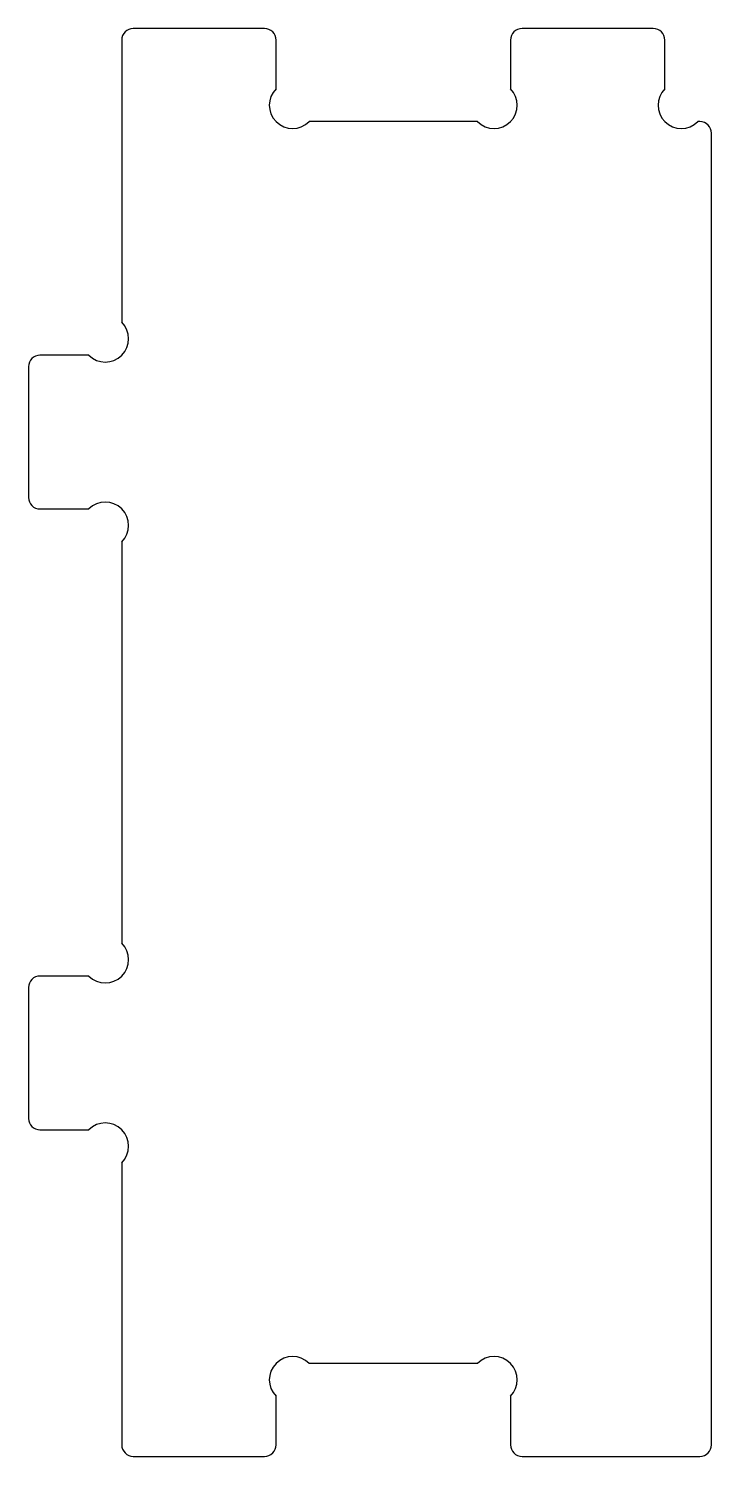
# Model space of a CAD drawing. Header units: millimetres. Extents: x -19 to 69, y -205 to -21.
import ezdxf

# ---------------------------------------------------------------- set-up
doc = ezdxf.new("R2010")
doc.units = ezdxf.units.MM

msp = doc.modelspace()

# ---------------------------------------------------------------- linework, layer by layer
at = {"color": 7, "linetype": 'Continuous', "lineweight": 25}
for p, q in [((11.7, -21.2), (-5.2, -21.2)), ((61.8, -21.2), (44.9, -21.2)), ((-6.7, -22.7), (-6.7, -59.06)), ((13.2, -28.96), (13.2, -22.7)), ((43.4, -22.7), (43.4, -28.96)), ((63.3, -28.96), (63.3, -22.7)), ((39.16, -33.2), (17.44, -33.2)), ((67.8, -33.2), (67.54, -33.2)), ((69.3, -203.7), (69.3, -34.7)), ((-10.94, -63.3), (-17.23, -63.3)), ((-18.7, -64.77), (-18.7, -81.64)), ((-17.23, -83.1), (-10.94, -83.1)), ((-6.7, -87.35), (-6.7, -139.06)), ((-10.94, -143.3), (-17.23, -143.3)), ((-18.7, -144.77), (-18.7, -161.64)), ((-17.23, -163.1), (-10.94, -163.1)), ((-6.7, -167.35), (-6.7, -203.7)), ((17.44, -193.2), (39.16, -193.2)), ((13.2, -203.7), (13.2, -197.45)), ((43.4, -197.45), (43.4, -203.7)), ((-5.2, -205.2), (11.7, -205.2)), ((44.9, -205.2), (67.8, -205.2))]:
    msp.add_line(p, q, dxfattribs=at)
for centre, radius, start, end in [((-5.2, -22.7), 1.5, 90, 180), ((11.7, -22.7), 1.5, 0, 90), ((44.9, -22.7), 1.5, 90, 180), ((61.8, -22.7), 1.5, 0, 90), ((15.32, -31.08), 3, 135, 315), ((41.28, -31.08), 3, 225, 45), ((65.42, -31.08), 3, 135, 315), ((67.8, -34.7), 1.5, 0, 90), ((-8.82, -61.18), 3, 225, 45), ((-17.23, -64.77), 1.47, 90, 180), ((-17.23, -81.64), 1.47, 180, 270), ((-8.82, -85.23), 3, 315, 135), ((-8.82, -141.18), 3, 225, 45), ((-17.23, -144.77), 1.47, 90, 180), ((-17.23, -161.64), 1.47, 180, 270), ((-8.82, -165.23), 3, 315, 135), ((15.32, -195.33), 3, 45, 225), ((41.28, -195.33), 3, 315, 135), ((-5.2, -203.7), 1.5, 180, 270), ((11.7, -203.7), 1.5, 270, 0), ((44.9, -203.7), 1.5, 180, 270), ((67.8, -203.7), 1.5, 270, 0)]:
    msp.add_arc(centre, radius, start, end, dxfattribs=at)

doc.saveas('drawing.dxf')
